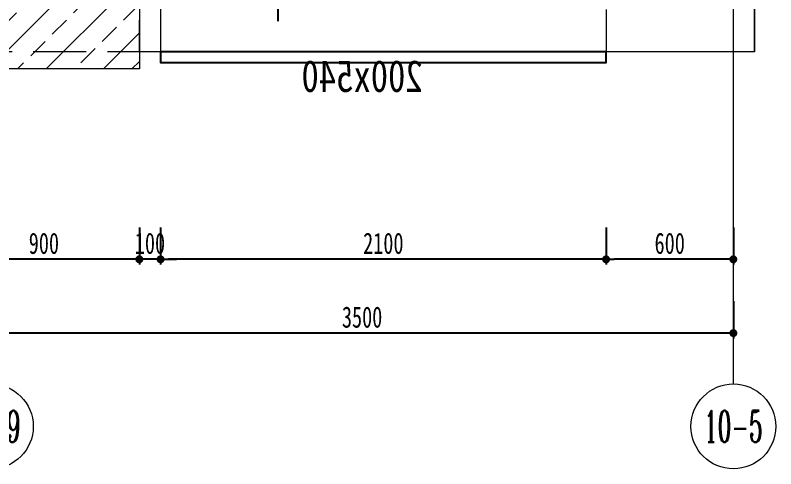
# Model space of a CAD drawing. Header units: millimetres. Extents: x 815519 to 890079, y 147095 to 251022.
# Drawn here: x 876257 to 879842, y 206951 to 209090 of the extents above; entities that cross this region are included whole.
import ezdxf
from ezdxf.enums import TextEntityAlignment as Align

# ---------------------------------------------------------------- set-up
doc = ezdxf.new("R2010")
doc.units = ezdxf.units.MM
doc.header["$LTSCALE"] = 1000
doc.linetypes.add('DASH', pattern=[0.35, 0.25, -0.1])
doc.linetypes.add('DOTE', pattern=[61.468, 50.8, -5.08, 0.508, -5.08])
doc.layers.get('Defpoints').update_dxf_attribs({"color": 1})
for name, color, linetype in [('A-尺寸标注', 53, 'Continuous'), ('STAIR', 52, 'Continuous'), ('看线', 163, 'Continuous')]:
    doc.layers.add(name, color=color, linetype=linetype)
for name, color, linetype, lineweight in [('FC-地面尺寸', 53, 'Continuous', 0), ('L-梁', 91, 'DASH', 0), ('S-WALL', 255, 'Continuous', 0), ('S-轴号', 75, 'Continuous', 0), ('S-轴线', 149, 'DOTE', 0), ('梁标注', 134, 'Continuous', 18)]:
    doc.layers.add(name, color=color, linetype=linetype, lineweight=lineweight)
doc.styles.add('TH-STYLE1', font='', dxfattribs={"width": 0.7})
doc.styles.add('宋体', font='', dxfattribs={"width": 0.8})
doc.styles.add('尺寸', font='ROMANC.SHX', dxfattribs={"width": 0.7})
doc.styles.get('TH-STYLE1').set_extended_font_data('STFangsong')
doc.styles.get('宋体').set_extended_font_data('NSimSun')
doc.dimstyles.new('[布局]1：50', dxfattribs={"dimtxt": 2, "dimasz": 0.75, "dimexe": 0.5, "dimexo": 0.8, "dimgap": 0.5, "dimtad": 1, "dimdec": 0, "dimlfac": 50, "dimrnd": 5, "dimdsep": 46, "dimtxsty": 'TH-STYLE1', "dimblk": 'DOT', "dimcen": 1, "dimdle": 0.5, "dimclrd": 53, "dimclre": 53, "dimclrt": 53, "dimadec": 0, "dimazin": 0, "dimtfac": 1, "dimtdec": 0, "dimtix": 1, "dimtmove": 2, "dimatfit": 3, "dimldrblk": 'HBA_DIMENSION_TICK-天华', "dimfxl": 3, "dimfxlon": 1, "dimarcsym": 0})
doc.dimstyles.new('TH-1：50', dxfattribs={"dimscale": 50, "dimtxt": 2, "dimasz": 0.75, "dimexe": 0.5, "dimexo": 0.8, "dimgap": 0.5, "dimtad": 1, "dimdec": 0, "dimrnd": 5, "dimdsep": 46, "dimtxsty": 'TH-STYLE1', "dimblk": 'DOT', "dimcen": 1, "dimdle": 0.5, "dimclrd": 53, "dimclre": 53, "dimclrt": 2, "dimadec": 0, "dimazin": 2, "dimtfac": 1, "dimtdec": 0, "dimtix": 1, "dimtmove": 2, "dimatfit": 3, "dimldrblk": 'HBA_DIMENSION_TICK-天华', "dimfxl": 3, "dimfxlon": 1, "dimarcsym": 0})

# ---------------------------------------------------------------- blocks, each defined once
blk = doc.blocks.new('wgwegwevberr')
at = {"layer": 'L-梁', "linetype": 'DASH'}
for q in [(842012.3, 139243.9), (845712.3, 137643.9)]:
    blk.add_line((842012.3, 137643.9), q, dxfattribs=at)
blk = doc.blocks.new('_Dot')
at = {"color": 33, "linetype": 'ByBlock', "lineweight": -2}
blk.add_line((-0.5, 0), (-1, 0), dxfattribs=at)
at = {"color": 33, "linetype": 'ByBlock', "const_width": 0.5}
blk.add_lwpolyline([(-0.25, 0, 1), (0.25, 0, 1)], format="xyb", close=True, dxfattribs=at)
blk = doc.blocks.new('*D1096')
at = {"layer": 'A-尺寸标注', "color": 53, "lineweight": -2, "ltscale": 0.5, "transparency": 16777216}
for p, q in [((876141.8, 207740.8), (876141.8, 207565.8)), ((879641.8, 207740.8), (879641.8, 207565.8)), ((879604.3, 207590.8), (876179.3, 207590.8))]:
    blk.add_line(p, q, dxfattribs=at)
at = {"layer": 'Defpoints', "color": 0, "ltscale": 0.5, "transparency": 16777216}
for p in [(876141.8, 208476.6), (879641.8, 208476.6), (876141.8, 207590.8)]:
    blk.add_point(p, dxfattribs=at)
at = {"layer": 'A-尺寸标注', "color": 53, "lineweight": -2, "ltscale": 0.5, "transparency": 16777216, "xscale": 37.5, "yscale": 37.5, "zscale": 37.5, "rotation": 180}
blk.add_blockref('_Dot', (876141.8, 207590.8), dxfattribs=at)
at = {"layer": 'A-尺寸标注', "color": 53, "lineweight": -2, "ltscale": 0.5, "transparency": 16777216, "xscale": 37.5, "yscale": 37.5, "zscale": 37.5}
blk.add_blockref('_Dot', (879641.8, 207590.8), dxfattribs=at)
at = {"layer": 'A-尺寸标注', "color": 2, "ltscale": 0.5, "transparency": 16777216, "insert": (877891.8, 207665.8), "char_height": 100, "attachment_point": 5, "style": 'TH-STYLE1'}
blk.add_mtext('3500', dxfattribs=at)
blk = doc.blocks.new('HBA_DIMENSION_TICK-天华')
at = {"color": 50, "linetype": 'ByBlock'}
for points in [[(-72.714, 62.307), (-54.906, 79.963), (-12, -0.037), (0, 0)], [(-72.714, -62.307), (-54.906, -79.963), (-12, 0.037), (0, 0)]]:
    blk.add_solid(points, dxfattribs=at)
blk = doc.blocks.new('*D1100')
at = {"layer": 'A-尺寸标注', "color": 53, "lineweight": -2, "ltscale": 0.5, "transparency": 16777216}
for p, q in [((879041.8, 208088.9), (879041.8, 207913.9)), ((879641.8, 208088.9), (879641.8, 207913.9)), ((879604.3, 207938.9), (879079.3, 207938.9))]:
    blk.add_line(p, q, dxfattribs=at)
at = {"layer": 'Defpoints', "color": 0, "ltscale": 0.5, "transparency": 16777216}
for p in [(879041.8, 208738.9), (879641.8, 208738.9), (879041.8, 207938.9)]:
    blk.add_point(p, dxfattribs=at)
at = {"layer": 'A-尺寸标注', "color": 53, "lineweight": -2, "ltscale": 0.5, "transparency": 16777216, "xscale": 37.5, "yscale": 37.5, "zscale": 37.5, "rotation": 180}
blk.add_blockref('_Dot', (879041.8, 207938.9), dxfattribs=at)
at = {"layer": 'A-尺寸标注', "color": 53, "lineweight": -2, "ltscale": 0.5, "transparency": 16777216, "xscale": 37.5, "yscale": 37.5, "zscale": 37.5}
blk.add_blockref('_Dot', (879641.8, 207938.9), dxfattribs=at)
at = {"layer": 'A-尺寸标注', "color": 2, "ltscale": 0.5, "transparency": 16777216, "insert": (879341.8, 208013.9), "char_height": 100, "attachment_point": 5, "style": 'TH-STYLE1'}
blk.add_mtext('600', dxfattribs=at)
blk = doc.blocks.new('*D1101')
at = {"layer": 'A-尺寸标注', "color": 53, "lineweight": -2, "ltscale": 0.5, "transparency": 16777216}
for p, q in [((876941.8, 208088.9), (876941.8, 207913.9)), ((879041.8, 208088.9), (879041.8, 207913.9)), ((879004.3, 207938.9), (876979.3, 207938.9))]:
    blk.add_line(p, q, dxfattribs=at)
at = {"layer": 'Defpoints', "color": 0, "ltscale": 0.5, "transparency": 16777216}
for p in [(876941.8, 208738.9), (879041.8, 208738.9), (876941.8, 207938.9)]:
    blk.add_point(p, dxfattribs=at)
at = {"layer": 'A-尺寸标注', "color": 53, "lineweight": -2, "ltscale": 0.5, "transparency": 16777216, "xscale": 37.5, "yscale": 37.5, "zscale": 37.5, "rotation": 180}
blk.add_blockref('_Dot', (876941.8, 207938.9), dxfattribs=at)
at = {"layer": 'A-尺寸标注', "color": 53, "lineweight": -2, "ltscale": 0.5, "transparency": 16777216, "xscale": 37.5, "yscale": 37.5, "zscale": 37.5}
blk.add_blockref('_Dot', (879041.8, 207938.9), dxfattribs=at)
at = {"layer": 'A-尺寸标注', "color": 2, "ltscale": 0.5, "transparency": 16777216, "insert": (877991.8, 208013.9), "char_height": 100, "attachment_point": 5, "style": 'TH-STYLE1'}
blk.add_mtext('2100', dxfattribs=at)
blk = doc.blocks.new('*D1102')
at = {"layer": 'A-尺寸标注', "color": 53, "lineweight": -2, "ltscale": 0.5, "transparency": 16777216}
for p, q in [((876841.8, 208088.9), (876841.8, 207913.9)), ((876941.8, 208088.9), (876941.8, 207913.9)), ((876804.3, 207938.9), (876766.8, 207938.9)), ((876941.8, 207938.9), (876841.8, 207938.9)), ((876979.3, 207938.9), (877016.8, 207938.9))]:
    blk.add_line(p, q, dxfattribs=at)
at = {"layer": 'Defpoints', "color": 0, "ltscale": 0.5, "transparency": 16777216}
for p in [(876841.8, 208738.9), (876941.8, 208738.9), (876841.8, 207938.9)]:
    blk.add_point(p, dxfattribs=at)
at = {"layer": 'A-尺寸标注', "color": 53, "lineweight": -2, "ltscale": 0.5, "transparency": 16777216, "xscale": 37.5, "yscale": 37.5, "zscale": 37.5}
blk.add_blockref('_Dot', (876841.8, 207938.9), dxfattribs=at)
at = {"layer": 'A-尺寸标注', "color": 53, "lineweight": -2, "ltscale": 0.5, "transparency": 16777216, "xscale": 37.5, "yscale": 37.5, "zscale": 37.5, "rotation": 180}
blk.add_blockref('_Dot', (876941.8, 207938.9), dxfattribs=at)
at = {"layer": 'A-尺寸标注', "color": 2, "ltscale": 0.5, "transparency": 16777216, "insert": (876891.8, 208013.9), "char_height": 100, "attachment_point": 5, "style": 'TH-STYLE1'}
blk.add_mtext('100', dxfattribs=at)
blk = doc.blocks.new('*D1103')
at = {"layer": 'A-尺寸标注', "color": 53, "lineweight": -2, "ltscale": 0.5, "transparency": 16777216}
for p, q in [((875941.8, 208088.9), (875941.8, 207913.9)), ((876841.8, 208088.9), (876841.8, 207913.9)), ((876804.3, 207938.9), (875979.3, 207938.9))]:
    blk.add_line(p, q, dxfattribs=at)
at = {"layer": 'Defpoints', "color": 0, "ltscale": 0.5, "transparency": 16777216}
for p in [(875941.8, 208738.9), (876841.8, 208738.9), (875941.8, 207938.9)]:
    blk.add_point(p, dxfattribs=at)
at = {"layer": 'A-尺寸标注', "color": 53, "lineweight": -2, "ltscale": 0.5, "transparency": 16777216, "xscale": 37.5, "yscale": 37.5, "zscale": 37.5, "rotation": 180}
blk.add_blockref('_Dot', (875941.8, 207938.9), dxfattribs=at)
at = {"layer": 'A-尺寸标注', "color": 53, "lineweight": -2, "ltscale": 0.5, "transparency": 16777216, "xscale": 37.5, "yscale": 37.5, "zscale": 37.5}
blk.add_blockref('_Dot', (876841.8, 207938.9), dxfattribs=at)
at = {"layer": 'A-尺寸标注', "color": 2, "ltscale": 0.5, "transparency": 16777216, "insert": (876391.8, 208013.9), "char_height": 100, "attachment_point": 5, "style": 'TH-STYLE1'}
blk.add_mtext('900', dxfattribs=at)
blk = doc.blocks.new('hl_Axis-A2')
at = {"color": 75, "ltscale": 2}
blk.add_line((16, 0), (0, 0), dxfattribs=at)
at = {"color": 75}
blk.add_circle((19, 0), 3, dxfattribs=at)
at = {"color": 2, "style": '尺寸', "width": 0.7}
blk.add_attdef('轴号', text='', height=3, dxfattribs=at).set_placement((19, 0), align=Align.MIDDLE_CENTER)
blk = doc.blocks.new('*D1285')
at = {"layer": 'Defpoints', "color": 0, "transparency": 16777216}
for p in [(877631.8, 209287.5), (877494.5, 209137.5), (877651.5, 209137.5)]:
    blk.add_point(p, dxfattribs=at)
at = {"layer": 'FC-地面尺寸', "color": 53, "lineweight": -2, "transparency": 16777216}
for p, q in [((877494.5, 209325), (877494.5, 209362.5)), ((877591.8, 209287.5), (877469.5, 209287.5)), ((877494.5, 209287.5), (877494.5, 209137.5)), ((877611.5, 209137.5), (877469.5, 209137.5)), ((877494.5, 209100), (877494.5, 209062.5))]:
    blk.add_line(p, q, dxfattribs=at)
at = {"layer": 'FC-地面尺寸', "color": 53, "lineweight": -2, "transparency": 16777216, "xscale": 37.49999999999999, "yscale": 37.49999999999999, "zscale": 37.49999999999999}
for p, rotation in [((877494.5, 209287.5), 270), ((877494.5, 209137.5), 90)]:
    blk.add_blockref('_Dot', p, dxfattribs=dict(at, rotation=rotation))
at = {"layer": 'FC-地面尺寸', "color": 53, "transparency": 16777216, "insert": (877419.5, 209212.5), "char_height": 100, "attachment_point": 5, "rotation": 90, "style": 'TH-STYLE1'}
blk.add_mtext('150', dxfattribs=at)
blk = doc.blocks.new('A户型左模型')
at = {"layer": '梁标注', "color": 3, "style": '宋体', "width": 0.8}
blk.add_text('200x540', height=150, dxfattribs=at).set_placement((666668.3, -228241.9), align=Align.MIDDLE_CENTER)

msp = doc.modelspace()

# ---------------------------------------------------------------- hatches: boundary and pattern name
at = {"layer": 'S-WALL', "ltscale": 0.5}
h = msp.add_hatch(dxfattribs=at)
h.set_pattern_fill('ANSI33', color=251, scale=30)
h.set_pattern_definition([(45, (-6788.62, -29122.43), (-134.70384, 134.70384), []), (45, (-6653.91, -29122.43), (-134.70384, 134.70384), [95.25, -47.625])])
h.paths.add_polyline_path([(875232.2, 209717.5), (876841.8, 209717.5), (876841.8, 208837.5), (875232.2, 208837.5)])

# ---------------------------------------------------------------- linework, layer by layer
at = {"layer": 'S-WALL'}
for p, q in [((879741.8, 210617.5), (879741.8, 208917.5)), ((876941.8, 209817.5), (876941.8, 208917.5)), ((876841.8, 209717.5), (876841.8, 209067.5)), ((879041.8, 209117.5), (879041.8, 208917.5)), ((876841.8, 208917.5), (876841.8, 209067.5)), ((876941.8, 208917.5), (876841.8, 208917.5)), ((879741.8, 208917.5), (879041.8, 208917.5))]:
    msp.add_line(p, q, dxfattribs=at)
at = {"layer": 'S-WALL', "ltscale": 0.5}
msp.add_lwpolyline([(875232.2, 209717.5), (876841.8, 209717.5), (876841.8, 208837.5), (875232.2, 208837.5)], close=True, dxfattribs=at)
at = {"layer": 'S-轴线', "linetype": 'DOTE', "ltscale": 0.03}
msp.add_line((879641.8, 207938.9), (879641.8, 219864.7), dxfattribs=at)
at = {"layer": 'STAIR'}
msp.add_line((879041.8, 208917.5), (876941.8, 208917.5), dxfattribs=at)
at = {"layer": '看线'}
msp.add_lwpolyline([(876941.8, 208917.5), (876941.8, 208867.5), (879041.8, 208867.5), (879041.8, 208917.5)], dxfattribs=at)

# ---------------------------------------------------------------- block references
at = {"layer": 'L-梁', "color": 7, "xscale": -1}
for name, p in [('wgwegwevberr', (1721754.1, 71273.6)), ('A户型左模型', (1544560.1, 437045.5))]:
    msp.add_blockref(name, p, dxfattribs=at)
at = {"layer": 'S-轴号'}
ref = msp.add_blockref('hl_Axis-A2', (876141.8, 208417.5), dxfattribs=dict(at, xscale=66.66666666666666, yscale=66.66666666666666, zscale=66.66666666666666, rotation=270))
ref.add_attrib('轴号', '10-9', dxfattribs={"layer": '0', "color": 2, "height": 150, "style": '尺寸', "width": 0.5}).set_placement((876141.8, 207150.8), align=Align.MIDDLE_CENTER)
ref = msp.add_blockref('hl_Axis-A2', (879641.8, 208417.5), dxfattribs=dict(at, xscale=66.66666666666666, yscale=66.66666666666666, zscale=66.66666666666666, rotation=270))
ref.add_attrib('轴号', '10-5', dxfattribs={"layer": '0', "color": 2, "height": 150, "style": '尺寸', "width": 0.5}).set_placement((879641.8, 207150.8), align=Align.MIDDLE_CENTER)

# ---------------------------------------------------------------- dimensions: what is measured, and where the dimension line sits
at = {"layer": 'A-尺寸标注', "ltscale": 0.5}
for p1, p2, distance, picture, middle in [((876841.8, 208738.9), (875941.8, 208738.9), 800, '*D1103', (876391.8, 208013.9)), ((876941.8, 208738.9), (876841.8, 208738.9), 800, '*D1102', (876891.8, 208013.9)), ((879041.8, 208738.9), (876941.8, 208738.9), 800, '*D1101', (877991.8, 208013.9)), ((879641.8, 208738.9), (879041.8, 208738.9), 800, '*D1100', (879341.8, 208013.9)), ((879641.8, 208476.6), (876141.8, 208476.6), 885.8, '*D1096', (877891.8, 207665.8))]:
    dim = msp.add_aligned_dim(p1=p1, p2=p2, distance=distance, dimstyle='TH-1：50', dxfattribs=at)
    dim.commit()
    dim.dimension.update_dxf_attribs({"geometry": picture, "text_midpoint": middle})
at = {"layer": 'FC-地面尺寸'}
dim = msp.add_linear_dim(base=(877494.5, 209137.5), p1=(877631.8, 209287.5), p2=(877651.5, 209137.5), angle=90, dimstyle='[布局]1：50', override={"dimscale": 50, "dimlfac": 1, "dimarcsym": 1}, dxfattribs=at)
dim.commit()
dim.dimension.update_dxf_attribs({"geometry": '*D1285', "text_midpoint": (877419.5, 209212.5)})

doc.saveas('drawing.dxf')
